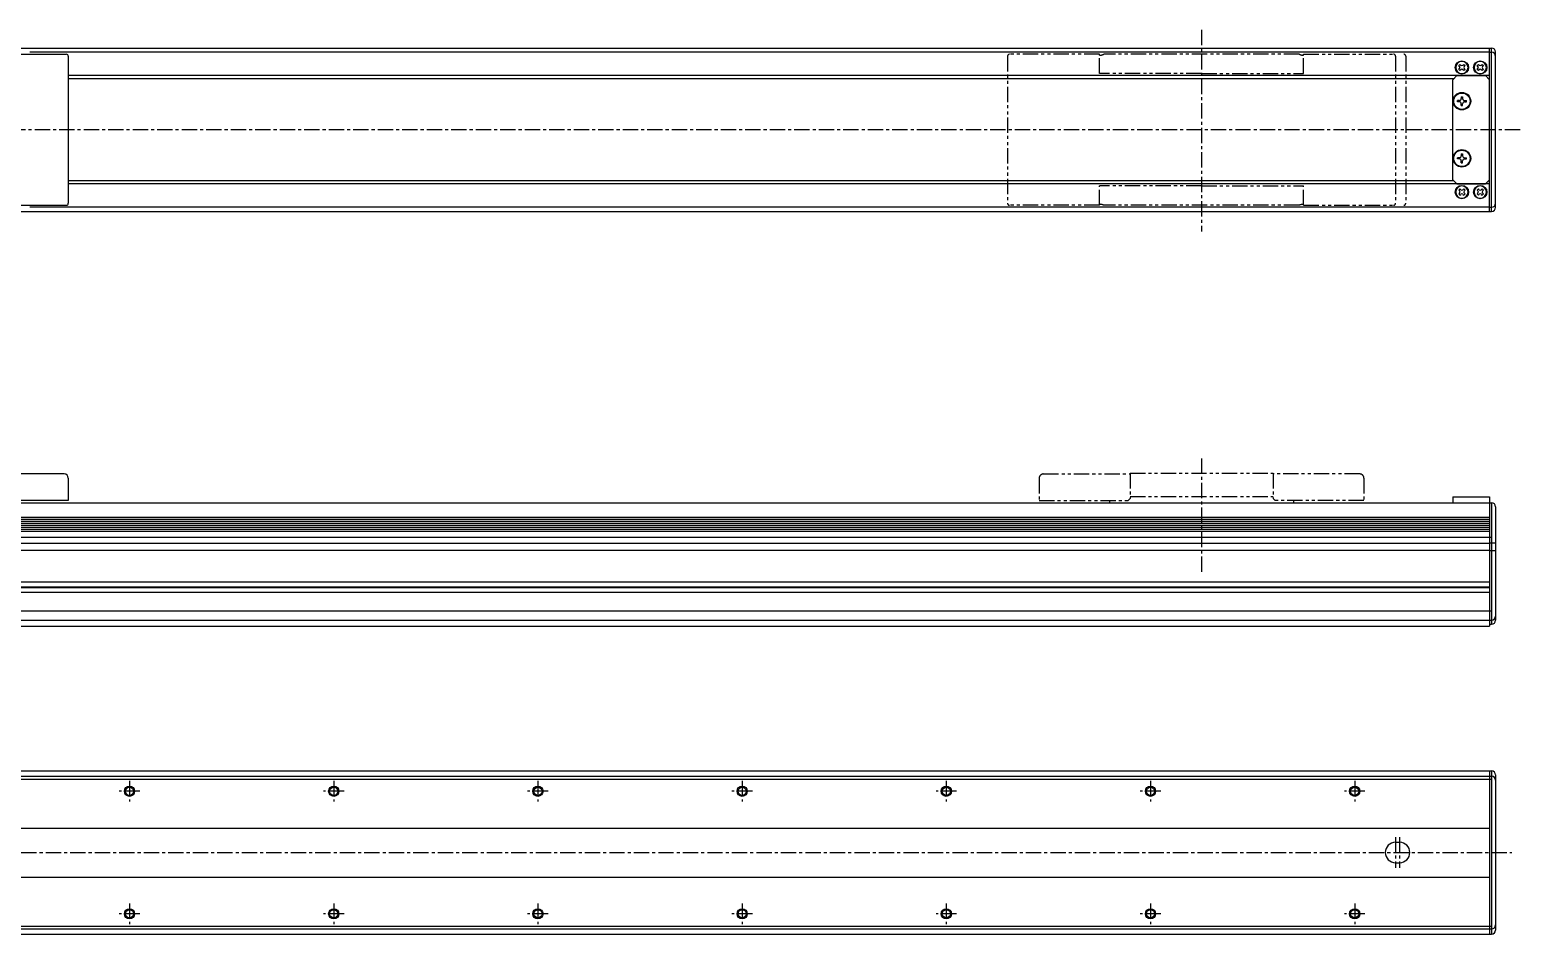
# Model space of a CAD drawing. Extents: x -805 to 422, y -204 to 306.
# Drawn here: x -308 to 422, y -137 to 306 of the extents above; entities that cross this region are included whole.
import ezdxf

# ---------------------------------------------------------------- set-up
doc = ezdxf.new("R2010")
doc.units = 0
for name, pattern in [('CENTER', [12, 7.5, -1.5, 1.5, -1.5]), ('CONTINOUS', [0]), ('PHANTOM', [15, 7.5, -1.5, 1.5, -1.5, 1.5, -1.5])]:
    doc.linetypes.add(name, pattern=pattern)
doc.layers.get('0').update_dxf_attribs({"linetype": 'CONTINUOUS'})
doc.layers.add('CENTER', color=1, linetype='CENTER')

msp = doc.modelspace()

# ---------------------------------------------------------------- linework, layer by layer
at = {"color": 7, "linetype": 'CONTINOUS'}
for p, q in [((-626.95, 296.81), (408.05, 296.81)), ((-333.95, 293.81), (-289.95, 293.81)), ((407.05, 294.73), (-307.8, 294.73)), ((-288.95, 292.81), (-288.95, 220.81)), ((407.05, 216.81), (407.05, 296.81)), ((407.05, 294.73), (408.05, 294.73)), ((408.05, 216.81), (408.05, 296.81)), ((410.05, 218.81), (410.05, 294.81)), ((392.01, 288.24), (392.61, 288.84)), ((392.42, 287.83), (392.01, 288.24)), ((392.01, 286.37), (392.42, 286.78)), ((392.61, 285.77), (392.01, 286.37)), ((392.61, 288.84), (393.03, 288.43)), ((393.03, 286.18), (392.61, 285.77)), ((394.07, 288.43), (394.49, 288.84)), ((394.49, 285.77), (394.07, 286.18)), ((394.49, 288.84), (395.09, 288.24)), ((395.09, 286.37), (394.49, 285.77)), ((395.09, 288.24), (394.68, 287.83)), ((394.68, 286.78), (395.09, 286.37)), ((401.01, 288.24), (401.61, 288.84)), ((401.42, 287.83), (401.01, 288.24)), ((401.01, 286.37), (401.42, 286.78)), ((401.61, 285.77), (401.01, 286.37)), ((401.61, 288.84), (402.03, 288.43)), ((402.03, 286.18), (401.61, 285.77)), ((403.07, 288.43), (403.49, 288.84)), ((403.49, 285.77), (403.07, 286.18)), ((403.49, 288.84), (404.09, 288.24)), ((404.09, 286.37), (403.49, 285.77)), ((404.09, 288.24), (403.68, 287.83)), ((403.68, 286.78), (404.09, 286.37)), ((407.05, 283.31), (-288.95, 283.31)), ((389.55, 281.81), (-288.95, 281.81)), ((389.05, 281.31), (391.05, 283.31)), ((389.05, 232.31), (389.05, 281.31)), ((391.05, 283.31), (405.05, 283.31)), ((407.05, 281.31), (405.05, 283.31)), ((407.05, 232.31), (407.05, 281.31)), ((391.35, 270.49), (391.35, 271.12)), ((392.3, 271.12), (391.35, 271.12)), ((392.3, 270.49), (391.35, 270.49)), ((393.24, 273.01), (393.24, 272.06)), ((393.24, 273.01), (393.86, 273.01)), ((393.86, 273.01), (393.86, 272.06)), ((394.8, 271.12), (395.75, 271.12)), ((394.8, 270.49), (395.75, 270.49)), ((395.75, 270.49), (395.75, 271.12)), ((393.24, 268.61), (393.24, 269.55)), ((393.24, 268.61), (393.86, 268.61)), ((393.86, 268.61), (393.86, 269.55)), ((391.35, 242.49), (391.35, 243.12)), ((392.3, 243.12), (391.35, 243.12)), ((392.3, 242.49), (391.35, 242.49)), ((393.24, 245.01), (393.24, 244.06)), ((393.24, 245.01), (393.86, 245.01)), ((393.24, 240.61), (393.24, 241.55)), ((393.86, 245.01), (393.86, 244.06)), ((393.86, 240.61), (393.86, 241.55)), ((394.8, 243.12), (395.75, 243.12)), ((394.8, 242.49), (395.75, 242.49)), ((395.75, 242.49), (395.75, 243.12)), ((393.24, 240.61), (393.86, 240.61)), ((389.55, 231.81), (-288.95, 231.81)), ((407.05, 230.31), (-288.95, 230.31)), ((391.05, 230.31), (389.05, 232.31)), ((391.05, 230.31), (405.05, 230.31)), ((392.61, 227.84), (392.01, 227.24)), ((392.01, 227.24), (392.42, 226.83)), ((393.03, 227.43), (392.61, 227.84)), ((394.49, 227.84), (394.07, 227.43)), ((395.09, 227.24), (394.49, 227.84)), ((394.68, 226.83), (395.09, 227.24)), ((401.61, 227.84), (401.01, 227.24)), ((401.01, 227.24), (401.42, 226.83)), ((402.03, 227.43), (401.61, 227.84)), ((403.49, 227.84), (403.07, 227.43)), ((404.09, 227.24), (403.49, 227.84)), ((403.68, 226.83), (404.09, 227.24)), ((405.05, 230.31), (407.05, 232.31)), ((-333.95, 219.81), (-289.95, 219.81)), ((392.42, 225.78), (392.01, 225.37)), ((392.01, 225.37), (392.61, 224.77)), ((392.61, 224.77), (393.03, 225.18)), ((394.07, 225.18), (394.49, 224.77)), ((394.49, 224.77), (395.09, 225.37)), ((395.09, 225.37), (394.68, 225.78)), ((401.42, 225.78), (401.01, 225.37)), ((401.01, 225.37), (401.61, 224.77)), ((401.61, 224.77), (402.03, 225.18)), ((403.07, 225.18), (403.49, 224.77)), ((403.49, 224.77), (404.09, 225.37)), ((404.09, 225.37), (403.68, 225.78)), ((-626.95, 216.81), (408.05, 216.81)), ((407.05, 218.88), (-307.8, 218.88)), ((407.05, 218.88), (408.05, 218.88)), ((-290.95, 88.23), (-333.95, 88.23)), ((-288.95, 86.23), (-288.95, 75.23)), ((-626.95, 74.13), (408.05, 74.13)), ((-288.95, 75.23), (-332.95, 75.23)), ((389.05, 77.03), (407.05, 77.03)), ((389.05, 77.03), (389.05, 74.13)), ((407.05, 77.03), (407.05, 74.13)), ((407.05, 74.13), (407.05, 13.63)), ((408.05, 74.13), (408.05, 14.63)), ((-625.95, 67.11), (407.05, 67.11)), ((-625.95, 66.11), (407.05, 66.11)), ((410.05, 72.13), (410.05, 16.63)), ((-625.95, 65.12), (407.05, 65.12)), ((-625.95, 64.13), (407.05, 64.13)), ((-625.95, 63.14), (407.05, 63.14)), ((-625.95, 62.14), (407.05, 62.14)), ((-625.95, 61.15), (407.05, 61.15)), ((-625.95, 60.16), (407.05, 60.16)), ((-626.95, 57.24), (408.05, 57.24)), ((-625.95, 54.38), (407.05, 54.38)), ((407.05, 54.53), (410.05, 54.53)), ((-625.95, 50.88), (407.05, 50.88)), ((407.05, 50.73), (410.05, 50.73)), ((-628.95, 35.46), (407.05, 35.46)), ((-628.95, 30.39), (407.05, 30.39)), ((-625.95, 32.93), (407.05, 32.93)), ((-625.95, 32.63), (407.05, 32.63)), ((-626.95, 21.13), (408.05, 21.13)), ((-626.95, 16.63), (408.05, 16.63)), ((407.05, 14.63), (408.05, 14.63)), ((-625.95, 13.63), (407.05, 13.63)), ((-626.95, -57.16), (408.05, -57.16)), ((407.05, -57.16), (407.05, -137.16)), ((408.05, -57.16), (408.05, -137.16)), ((-626.95, -59.76), (408.05, -59.76)), ((-626.95, -61.16), (408.05, -61.16)), ((410.05, -59.16), (410.05, -135.16)), ((-625.95, -85.16), (407.05, -85.16)), ((361.05, -92.16), (363.05, -92.16)), ((361.05, -102.16), (363.05, -102.16)), ((-625.95, -109.16), (407.05, -109.16)), ((-626.95, -133.16), (408.05, -133.16)), ((-626.95, -134.56), (408.05, -134.56)), ((-626.95, -137.16), (408.05, -137.16))]:
    msp.add_line(p, q, dxfattribs=at)
at = {"color": 3, "linetype": 'PHANTOM'}
for p, q in [((171.05, 292.81), (171.05, 220.81)), ((216.05, 293.81), (172.05, 293.81)), ((216.05, 284.31), (216.05, 293.81)), ((313.87, 293.81), (218.23, 293.81)), ((316.05, 293.81), (360.05, 293.81)), ((316.05, 284.31), (316.05, 293.81)), ((361.05, 292.81), (361.05, 220.81)), ((366.05, 292.81), (366.05, 220.81)), ((266.05, 284.31), (216.05, 284.31)), ((266.05, 284.31), (316.05, 284.31)), ((266.05, 229.31), (216.05, 229.31)), ((216.05, 219.81), (216.05, 229.31)), ((266.05, 229.31), (316.05, 229.31)), ((316.05, 219.81), (316.05, 229.31)), ((216.05, 219.81), (172.05, 219.81)), ((313.87, 219.81), (218.23, 219.81)), ((316.05, 219.81), (360.05, 219.81)), ((188.55, 88.23), (231.05, 88.23)), ((231.05, 88.63), (301.05, 88.63)), ((231.05, 88.63), (231.05, 76.23)), ((301.05, 88.63), (301.05, 76.23)), ((343.55, 88.23), (301.05, 88.23)), ((186.55, 86.23), (186.55, 75.23)), ((345.55, 86.23), (345.55, 75.23)), ((186.55, 75.23), (230.05, 75.23)), ((221.05, 75.23), (221.05, 74.13)), ((230.05, 75.23), (231.05, 76.23)), ((231.05, 77.16), (301.05, 77.16)), ((302.05, 75.23), (301.05, 76.23)), ((345.55, 75.23), (302.05, 75.23)), ((311.05, 75.23), (311.05, 74.13))]:
    msp.add_line(p, q, dxfattribs=at)
at = {"color": 7, "linetype": 'CONTINOUS'}
for centre, radius in [((393.55, 287.31), 3.25), ((402.55, 287.31), 3.25), ((393.55, 270.81), 4.3), ((393.55, 270.81), 4), ((393.55, 242.81), 4.3), ((393.55, 242.81), 4), ((393.55, 226.31), 3.25), ((402.55, 226.31), 3.25), ((-258.95, -67.16), 2.5), ((-258.95, -67.16), 2), ((-158.95, -67.16), 2.5), ((-158.95, -67.16), 2), ((-58.95, -67.16), 2.5), ((-58.95, -67.16), 2), ((41.05, -67.16), 2.5), ((41.05, -67.16), 2), ((141.05, -67.16), 2.5), ((141.05, -67.16), 2), ((241.05, -67.16), 2.5), ((241.05, -67.16), 2), ((341.05, -67.16), 2.5), ((341.05, -67.16), 2), ((-258.95, -127.16), 2.5), ((-258.95, -127.16), 2), ((-158.95, -127.16), 2.5), ((-158.95, -127.16), 2), ((-58.95, -127.16), 2.5), ((-58.95, -127.16), 2), ((41.05, -127.16), 2.5), ((41.05, -127.16), 2), ((141.05, -127.16), 2.5), ((141.05, -127.16), 2), ((241.05, -127.16), 2.5), ((241.05, -127.16), 2), ((341.05, -127.16), 2.5), ((341.05, -127.16), 2)]:
    msp.add_circle(centre, radius, dxfattribs=at)
for centre, radius, start, end in [((-289.95, 292.81), 1, 0, 90), ((408.05, 294.81), 2, 0, 90), ((408.05, 292.73), 2, 0, 90), ((393.55, 287.31), 3, 0.00029, 0), ((391.9, 287.31), 0.742, 315, 44.99994), ((393.55, 288.95), 0.742, 225, 314.99996), ((393.55, 285.66), 0.742, 44.99997, 134.99995), ((395.2, 287.31), 0.742, 134.99996, 224.99995), ((402.55, 287.31), 3, 0.00029, 0), ((400.9, 287.31), 0.742, 315, 44.99994), ((402.55, 288.95), 0.742, 225, 314.99996), ((402.55, 285.66), 0.742, 44.99997, 134.99995), ((404.2, 287.31), 0.742, 134.99996, 224.99995), ((392.3, 272.06), 0.94, 269.99996, 0), ((392.3, 269.55), 0.94, 0.00003, 90.00006), ((394.8, 272.06), 0.94, 179.99998, 270.00002), ((394.8, 269.55), 0.94, 90.00001, 180.00005), ((392.3, 244.06), 0.94, 269.99996, 0), ((392.3, 241.55), 0.94, 0.00003, 90.00006), ((394.8, 244.06), 0.94, 179.99998, 270.00002), ((394.8, 241.55), 0.94, 90.00001, 180.00005), ((393.55, 226.31), 3, 0, 359.99971), ((391.9, 226.31), 0.742, 315.00006, 45), ((393.55, 227.95), 0.742, 225.00005, 315.00003), ((395.2, 226.31), 0.742, 135.00005, 225.00004), ((402.55, 226.31), 3, 0, 359.99971), ((400.9, 226.31), 0.742, 315.00006, 45), ((402.55, 227.95), 0.742, 225.00005, 315.00003), ((404.2, 226.31), 0.742, 135.00005, 225.00004), ((-289.95, 220.81), 1, 270, 0), ((393.55, 224.66), 0.742, 45.00004, 135), ((402.55, 224.66), 0.742, 45.00004, 135), ((408.05, 220.88), 2, 270, 0), ((408.05, 218.81), 2, 270, 0), ((-290.95, 86.23), 2, 0, 90), ((408.05, 72.13), 2, 0, 90), ((408.05, 18.63), 2, 270, 0), ((408.05, 16.63), 2, 270, 0), ((408.05, -59.16), 2, 0, 90), ((408.05, -61.76), 2, 0, 90), ((361.05, -97.16), 5, 90, 270), ((363.05, -97.16), 5, 270, 90), ((408.05, -132.56), 2, 270, 0), ((408.05, -135.16), 2, 270, 0)]:
    msp.add_arc(centre, radius, start, end, dxfattribs=at)
at = {"color": 3, "linetype": 'PHANTOM'}
for centre, radius, start, end in [((172.05, 292.81), 1, 90, 180), ((216.05, 298.31), 5, 270, 295.84193), ((316.05, 298.31), 5, 244.15807, 270), ((360.05, 292.81), 1, 0, 90), ((365.05, 292.81), 1, 0, 90), ((172.05, 220.81), 1, 180, 270), ((216.05, 215.31), 5, 64.15807, 90), ((316.05, 215.31), 5, 90, 115.84193), ((360.05, 220.81), 1, 270, 0), ((365.05, 220.81), 1, 270, 0), ((188.55, 86.23), 2, 90, 180), ((343.55, 86.23), 2, 0, 90)]:
    msp.add_arc(centre, radius, start, end, dxfattribs=at)
at = {"layer": 'CENTER', "color": 1, "linetype": 'CENTER'}
for p, q in [((266.05, 305.76), (266.05, 206.99)), ((422.1, 256.81), (-663.47, 256.81)), ((266.05, 95.83), (266.05, 39.25)), ((-258.95, -62.12), (-258.95, -72.2)), ((-158.95, -62.12), (-158.95, -72.2)), ((-58.95, -62.12), (-58.95, -72.2)), ((41.05, -62.12), (41.05, -72.2)), ((141.05, -62.12), (141.05, -72.2)), ((241.05, -62.12), (241.05, -72.2)), ((341.05, -62.12), (341.05, -72.2)), ((-253.91, -67.16), (-263.99, -67.16)), ((-153.91, -67.16), (-163.99, -67.16)), ((-53.91, -67.16), (-63.99, -67.16)), ((46.09, -67.16), (36.01, -67.16)), ((146.09, -67.16), (136.01, -67.16)), ((246.09, -67.16), (236.01, -67.16)), ((346.09, -67.16), (336.01, -67.16)), ((361.05, -89.62), (361.05, -104.7)), ((363.05, -89.62), (363.05, -104.7)), ((-671.98, -97.16), (417.98, -97.16)), ((-258.95, -122.12), (-258.95, -132.2)), ((-158.95, -122.12), (-158.95, -132.2)), ((-58.95, -122.12), (-58.95, -132.2)), ((41.05, -122.12), (41.05, -132.2)), ((141.05, -122.12), (141.05, -132.2)), ((241.05, -122.12), (241.05, -132.2)), ((341.05, -122.12), (341.05, -132.2)), ((-253.91, -127.16), (-263.99, -127.16)), ((-153.91, -127.16), (-163.99, -127.16)), ((-53.91, -127.16), (-63.99, -127.16)), ((46.09, -127.16), (36.01, -127.16)), ((146.09, -127.16), (136.01, -127.16)), ((246.09, -127.16), (236.01, -127.16)), ((346.09, -127.16), (336.01, -127.16))]:
    msp.add_line(p, q, dxfattribs=at)

doc.saveas('drawing.dxf')
